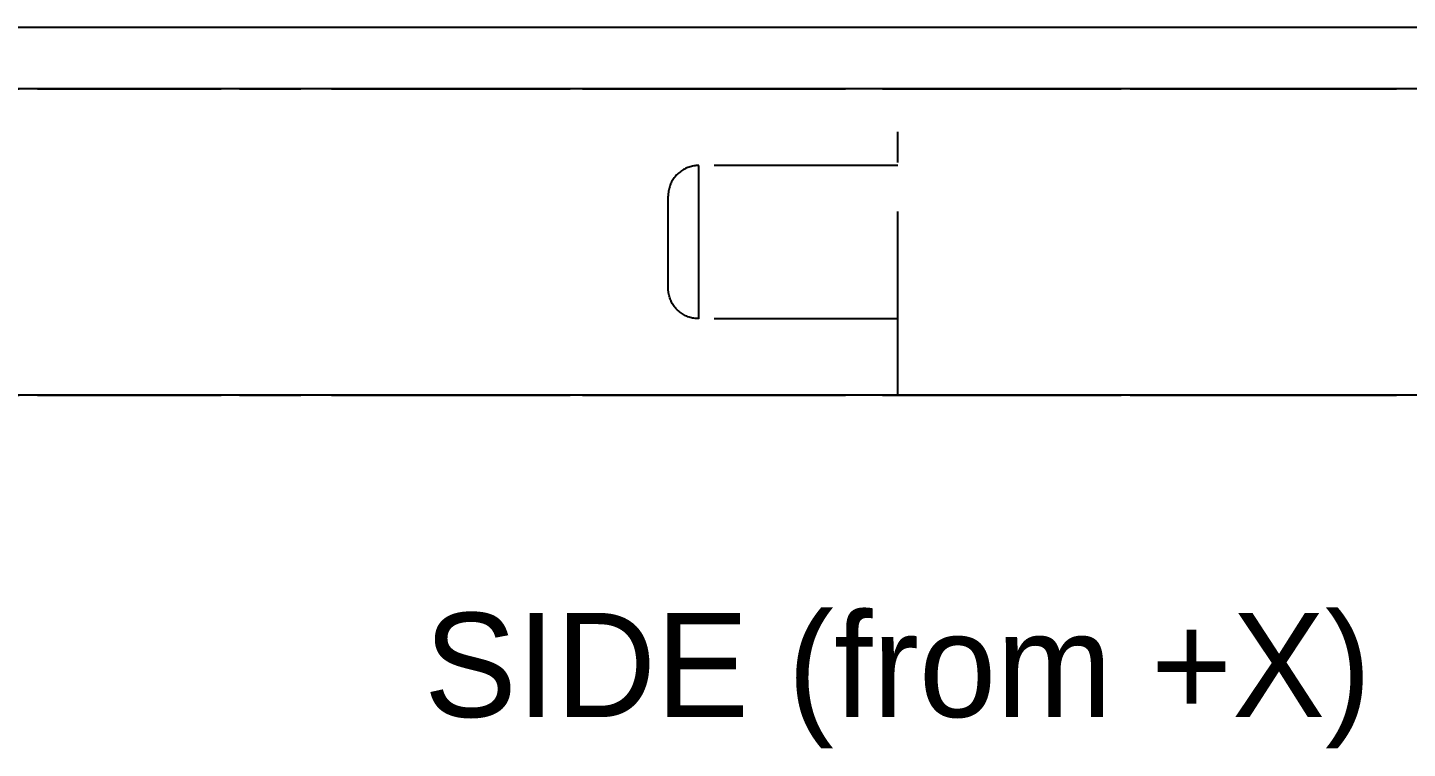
# Model space of a CAD drawing. Extents: x 8 to 586, y 8 to 412.
# Drawn here: x 269.08 to 314.15, y 216.48 to 240 of the extents above; entities that cross this region are included whole.
import ezdxf
from ezdxf.enums import TextEntityAlignment as Align

# ---------------------------------------------------------------- set-up
doc = ezdxf.new("R2010")
doc.units = 0
doc.linetypes.add('CENTER', pattern=[10.2, 6, -1.6, 1, -1.6])
doc.linetypes.add('DASHED', pattern=[3, 1.8, -1.2])
for name, color, linetype in [('FRAME', 250, 'CONTINUOUS'), ('HIDDEN', 8, 'DASHED'), ('LABEL', 7, 'CONTINUOUS'), ('SEAM', 3, 'CENTER'), ('VISIBLE', 7, 'CONTINUOUS')]:
    doc.layers.add(name, color=color, linetype=linetype)

msp = doc.modelspace()

# ---------------------------------------------------------------- linework, layer by layer
at = {"layer": 'FRAME'}
msp.add_line((370, 240), (224, 240), dxfattribs=at)
at = {"layer": 'HIDDEN'}
for p, q in [((347.5, 238), (247.5, 238)), ((249, 238), (355, 238)), ((249, 238), (355, 238)), ((347.5, 228), (247.5, 228)), ((249, 228), (355, 228)), ((249, 228), (355, 228))]:
    msp.add_line(p, q, dxfattribs=at)
at = {"layer": 'SEAM'}
for p, q in [((297.5, 238), (247.5, 238)), ((249, 238), (297.5, 238)), ((297.5, 228), (297.5, 238)), ((297.5, 238), (355, 238)), ((297.5, 228), (297.5, 238)), ((297.5, 228), (297.5, 238)), ((347.5, 238), (297.5, 238)), ((297.5, 228), (297.5, 238)), ((290.4, 235.2985), (290.3679, 235.2742)), ((290.4, 235.2985), (290.3679, 235.2742)), ((290.4, 235.2985), (290.3679, 235.2742)), ((290.4, 235.2985), (290.3679, 235.2742)), ((290.4328, 235.3218), (290.4, 235.2985)), ((290.4328, 235.3218), (290.4, 235.2985)), ((290.4328, 235.3218), (290.4, 235.2985)), ((290.4328, 235.3218), (290.4, 235.2985)), ((290.4656, 235.3451), (290.4328, 235.3218)), ((290.4656, 235.3451), (290.4328, 235.3218)), ((290.4656, 235.3451), (290.4328, 235.3218)), ((290.4656, 235.3451), (290.4328, 235.3218)), ((290.5007, 235.3648), (290.4656, 235.3451)), ((290.5007, 235.3648), (290.4656, 235.3451)), ((290.5007, 235.3648), (290.4656, 235.3451)), ((290.5007, 235.3648), (290.4656, 235.3451)), ((290.5359, 235.3843), (290.5007, 235.3648)), ((290.5359, 235.3843), (290.5007, 235.3648)), ((290.5359, 235.3843), (290.5007, 235.3648)), ((290.5359, 235.3843), (290.5007, 235.3648)), ((290.5714, 235.4032), (290.5359, 235.3843)), ((290.5714, 235.4032), (290.5359, 235.3843)), ((290.5714, 235.4032), (290.5359, 235.3843)), ((290.5714, 235.4032), (290.5359, 235.3843)), ((290.6086, 235.4186), (290.5714, 235.4032)), ((290.6086, 235.4186), (290.5714, 235.4032)), ((290.6086, 235.4186), (290.5714, 235.4032)), ((290.6086, 235.4186), (290.5714, 235.4032)), ((290.6458, 235.434), (290.6086, 235.4186)), ((290.6458, 235.434), (290.6086, 235.4186)), ((290.6458, 235.434), (290.6086, 235.4186)), ((290.6458, 235.434), (290.6086, 235.4186)), ((290.6835, 235.4479), (290.6458, 235.434)), ((290.6835, 235.4479), (290.6458, 235.434)), ((290.6835, 235.4479), (290.6458, 235.434)), ((290.6835, 235.4479), (290.6458, 235.434)), ((290.7222, 235.459), (290.6835, 235.4479)), ((290.7222, 235.459), (290.6835, 235.4479)), ((290.7222, 235.459), (290.6835, 235.4479)), ((290.7222, 235.459), (290.6835, 235.4479)), ((290.7609, 235.4702), (290.7222, 235.459)), ((290.7609, 235.4702), (290.7222, 235.459)), ((290.7609, 235.4702), (290.7222, 235.459)), ((290.7609, 235.4702), (290.7222, 235.459)), ((290.8002, 235.4788), (290.7609, 235.4702)), ((290.8002, 235.4788), (290.7609, 235.4702)), ((290.8002, 235.4788), (290.7609, 235.4702)), ((290.8002, 235.4788), (290.7609, 235.4702)), ((290.8398, 235.4855), (290.8002, 235.4788)), ((290.8398, 235.4855), (290.8002, 235.4788)), ((290.8398, 235.4855), (290.8002, 235.4788)), ((290.8398, 235.4855), (290.8002, 235.4788)), ((290.8795, 235.4923), (290.8398, 235.4855)), ((290.8795, 235.4923), (290.8398, 235.4855)), ((290.8795, 235.4923), (290.8398, 235.4855)), ((290.8795, 235.4923), (290.8398, 235.4855)), ((290.9196, 235.4955), (290.8795, 235.4923)), ((290.9196, 235.4955), (290.8795, 235.4923)), ((290.9196, 235.4955), (290.8795, 235.4923)), ((290.9196, 235.4955), (290.8795, 235.4923)), ((290.9598, 235.4977), (290.9196, 235.4955)), ((290.9598, 235.4977), (290.9196, 235.4955)), ((290.9598, 235.4977), (290.9196, 235.4955)), ((290.9598, 235.4977), (290.9196, 235.4955)), ((291, 235.5), (290.9598, 235.4977)), ((291, 235.5), (290.9598, 235.4977)), ((291, 235.5), (290.9598, 235.4977)), ((291, 235.5), (290.9598, 235.4977)), ((297.5, 235.5), (291, 235.5)), ((291, 230.5), (291, 235.5)), ((297.5, 235.5), (291, 235.5)), ((291, 230.5), (291, 235.5)), ((290.066, 234.8542), (290.0521, 234.8165)), ((290.066, 234.8542), (290.0521, 234.8165)), ((290.066, 234.8542), (290.0521, 234.8165)), ((290.066, 234.8542), (290.0521, 234.8165)), ((290.0814, 234.8914), (290.066, 234.8542)), ((290.0814, 234.8914), (290.066, 234.8542)), ((290.0814, 234.8914), (290.066, 234.8542)), ((290.0814, 234.8914), (290.066, 234.8542)), ((290.0968, 234.9286), (290.0814, 234.8914)), ((290.0968, 234.9286), (290.0814, 234.8914)), ((290.0968, 234.9286), (290.0814, 234.8914)), ((290.0968, 234.9286), (290.0814, 234.8914)), ((290.1157, 234.9641), (290.0968, 234.9286)), ((290.1157, 234.9641), (290.0968, 234.9286)), ((290.1157, 234.9641), (290.0968, 234.9286)), ((290.1157, 234.9641), (290.0968, 234.9286)), ((290.1352, 234.9993), (290.1157, 234.9641)), ((290.1352, 234.9993), (290.1157, 234.9641)), ((290.1352, 234.9993), (290.1157, 234.9641)), ((290.1352, 234.9993), (290.1157, 234.9641)), ((290.1549, 235.0344), (290.1352, 234.9993)), ((290.1549, 235.0344), (290.1352, 234.9993)), ((290.1549, 235.0344), (290.1352, 234.9993)), ((290.1549, 235.0344), (290.1352, 234.9993)), ((290.1782, 235.0672), (290.1549, 235.0344)), ((290.1782, 235.0672), (290.1549, 235.0344)), ((290.1782, 235.0672), (290.1549, 235.0344)), ((290.1782, 235.0672), (290.1549, 235.0344)), ((290.2015, 235.1), (290.1782, 235.0672)), ((290.2015, 235.1), (290.1782, 235.0672)), ((290.2015, 235.1), (290.1782, 235.0672)), ((290.2015, 235.1), (290.1782, 235.0672)), ((290.2258, 235.1321), (290.2015, 235.1)), ((290.2258, 235.1321), (290.2015, 235.1)), ((290.2258, 235.1321), (290.2015, 235.1)), ((290.2258, 235.1321), (290.2015, 235.1)), ((290.2527, 235.1621), (290.2258, 235.1321)), ((290.2527, 235.1621), (290.2258, 235.1321)), ((290.2527, 235.1621), (290.2258, 235.1321)), ((290.2527, 235.1621), (290.2258, 235.1321)), ((290.2795, 235.1921), (290.2527, 235.1621)), ((290.2795, 235.1921), (290.2527, 235.1621)), ((290.2795, 235.1921), (290.2527, 235.1621)), ((290.2795, 235.1921), (290.2527, 235.1621)), ((290.3079, 235.2205), (290.2795, 235.1921)), ((290.3079, 235.2205), (290.2795, 235.1921)), ((290.3079, 235.2205), (290.2795, 235.1921)), ((290.3079, 235.2205), (290.2795, 235.1921)), ((290.3379, 235.2473), (290.3079, 235.2205)), ((290.3379, 235.2473), (290.3079, 235.2205)), ((290.3379, 235.2473), (290.3079, 235.2205)), ((290.3379, 235.2473), (290.3079, 235.2205)), ((290.3679, 235.2742), (290.3379, 235.2473)), ((290.3679, 235.2742), (290.3379, 235.2473)), ((290.3679, 235.2742), (290.3379, 235.2473)), ((290.3679, 235.2742), (290.3379, 235.2473)), ((290.0023, 234.5402), (290, 234.5)), ((290.0023, 234.5402), (290, 234.5)), ((290.0023, 234.5402), (290, 234.5)), ((290.0023, 234.5402), (290, 234.5)), ((290, 231.5), (290, 234.5)), ((290, 231.5), (290, 234.5)), ((290.0045, 234.5804), (290.0023, 234.5402)), ((290.0045, 234.5804), (290.0023, 234.5402)), ((290.0045, 234.5804), (290.0023, 234.5402)), ((290.0045, 234.5804), (290.0023, 234.5402)), ((290.0077, 234.6205), (290.0045, 234.5804)), ((290.0077, 234.6205), (290.0045, 234.5804)), ((290.0077, 234.6205), (290.0045, 234.5804)), ((290.0077, 234.6205), (290.0045, 234.5804)), ((290.0145, 234.6602), (290.0077, 234.6205)), ((290.0145, 234.6602), (290.0077, 234.6205)), ((290.0145, 234.6602), (290.0077, 234.6205)), ((290.0145, 234.6602), (290.0077, 234.6205)), ((290.0212, 234.6998), (290.0145, 234.6602)), ((290.0212, 234.6998), (290.0145, 234.6602)), ((290.0212, 234.6998), (290.0145, 234.6602)), ((290.0212, 234.6998), (290.0145, 234.6602)), ((290.0298, 234.7391), (290.0212, 234.6998)), ((290.0298, 234.7391), (290.0212, 234.6998)), ((290.0298, 234.7391), (290.0212, 234.6998)), ((290.0298, 234.7391), (290.0212, 234.6998)), ((290.041, 234.7778), (290.0298, 234.7391)), ((290.041, 234.7778), (290.0298, 234.7391)), ((290.041, 234.7778), (290.0298, 234.7391)), ((290.041, 234.7778), (290.0298, 234.7391)), ((290.0521, 234.8165), (290.041, 234.7778)), ((290.0521, 234.8165), (290.041, 234.7778)), ((290.0521, 234.8165), (290.041, 234.7778)), ((290.0521, 234.8165), (290.041, 234.7778)), ((290.0023, 231.4598), (290, 231.5)), ((290.0023, 231.4598), (290, 231.5)), ((290.0045, 231.4196), (290.0023, 231.4598)), ((290.0045, 231.4196), (290.0023, 231.4598)), ((290.0077, 231.3795), (290.0045, 231.4196)), ((290.0077, 231.3795), (290.0045, 231.4196)), ((290.0145, 231.3398), (290.0077, 231.3795)), ((290.0145, 231.3398), (290.0077, 231.3795)), ((290.0212, 231.3002), (290.0145, 231.3398)), ((290.0212, 231.3002), (290.0145, 231.3398)), ((290.0298, 231.2609), (290.0212, 231.3002)), ((290.0298, 231.2609), (290.0212, 231.3002)), ((290.041, 231.2222), (290.0298, 231.2609)), ((290.041, 231.2222), (290.0298, 231.2609)), ((290.0521, 231.1835), (290.041, 231.2222)), ((290.0521, 231.1835), (290.041, 231.2222)), ((290.066, 231.1458), (290.0521, 231.1835)), ((290.066, 231.1458), (290.0521, 231.1835)), ((290.0814, 231.1086), (290.066, 231.1458)), ((290.0814, 231.1086), (290.066, 231.1458)), ((290.0968, 231.0714), (290.0814, 231.1086)), ((290.0968, 231.0714), (290.0814, 231.1086)), ((290.1157, 231.0359), (290.0968, 231.0714)), ((290.1157, 231.0359), (290.0968, 231.0714)), ((290.1352, 231.0007), (290.1157, 231.0359)), ((290.1352, 231.0007), (290.1157, 231.0359)), ((290.1549, 230.9656), (290.1352, 231.0007)), ((290.1549, 230.9656), (290.1352, 231.0007)), ((290.1782, 230.9328), (290.1549, 230.9656)), ((290.1782, 230.9328), (290.1549, 230.9656)), ((290.2015, 230.9), (290.1782, 230.9328)), ((290.2015, 230.9), (290.1782, 230.9328)), ((290.2258, 230.8679), (290.2015, 230.9)), ((290.2258, 230.8679), (290.2015, 230.9)), ((290.2527, 230.8379), (290.2258, 230.8679)), ((290.2527, 230.8379), (290.2258, 230.8679)), ((290.2795, 230.8079), (290.2527, 230.8379)), ((290.2795, 230.8079), (290.2527, 230.8379)), ((290.3079, 230.7795), (290.2795, 230.8079)), ((290.3079, 230.7795), (290.2795, 230.8079)), ((290.3379, 230.7527), (290.3079, 230.7795)), ((290.3379, 230.7527), (290.3079, 230.7795)), ((290.3679, 230.7258), (290.3379, 230.7527)), ((290.3679, 230.7258), (290.3379, 230.7527)), ((290.4, 230.7015), (290.3679, 230.7258)), ((290.4, 230.7015), (290.3679, 230.7258)), ((290.4328, 230.6782), (290.4, 230.7015)), ((290.4328, 230.6782), (290.4, 230.7015)), ((290.4656, 230.6549), (290.4328, 230.6782)), ((290.4656, 230.6549), (290.4328, 230.6782)), ((290.5007, 230.6352), (290.4656, 230.6549)), ((290.5007, 230.6352), (290.4656, 230.6549)), ((290.5359, 230.6157), (290.5007, 230.6352)), ((290.5359, 230.6157), (290.5007, 230.6352)), ((290.5714, 230.5968), (290.5359, 230.6157)), ((290.5714, 230.5968), (290.5359, 230.6157)), ((290.6086, 230.5814), (290.5714, 230.5968)), ((290.6086, 230.5814), (290.5714, 230.5968)), ((290.6458, 230.566), (290.6086, 230.5814)), ((290.6458, 230.566), (290.6086, 230.5814)), ((290.6835, 230.5521), (290.6458, 230.566)), ((290.6835, 230.5521), (290.6458, 230.566)), ((290.7222, 230.541), (290.6835, 230.5521)), ((290.7222, 230.541), (290.6835, 230.5521)), ((290.7609, 230.5298), (290.7222, 230.541)), ((290.7609, 230.5298), (290.7222, 230.541)), ((290.8002, 230.5212), (290.7609, 230.5298)), ((290.8002, 230.5212), (290.7609, 230.5298)), ((290.8398, 230.5145), (290.8002, 230.5212)), ((290.8398, 230.5145), (290.8002, 230.5212)), ((290.8795, 230.5077), (290.8398, 230.5145)), ((290.8795, 230.5077), (290.8398, 230.5145)), ((290.9196, 230.5045), (290.8795, 230.5077)), ((290.9196, 230.5045), (290.8795, 230.5077)), ((290.9598, 230.5023), (290.9196, 230.5045)), ((290.9598, 230.5023), (290.9196, 230.5045)), ((291, 230.5), (290.9598, 230.5023)), ((291, 230.5), (290.9598, 230.5023)), ((297.5, 230.5), (291, 230.5)), ((297.5, 230.5), (291, 230.5)), ((297.5, 228), (247.5, 228)), ((249, 228), (297.5, 228)), ((297.5, 228), (355, 228)), ((347.5, 228), (297.5, 228))]:
    msp.add_line(p, q, dxfattribs=at)
at = {"layer": 'VISIBLE'}
for p, q in [((347.5, 238), (247.5, 238)), ((347.5, 228), (247.5, 228))]:
    msp.add_line(p, q, dxfattribs=at)

# ---------------------------------------------------------------- texts
at = {"layer": 'LABEL'}
msp.add_text('SIDE (from +X)', height=3.4, dxfattribs=at).set_placement((297.5, 217.5), align=Align.CENTER)

doc.saveas('drawing.dxf')
